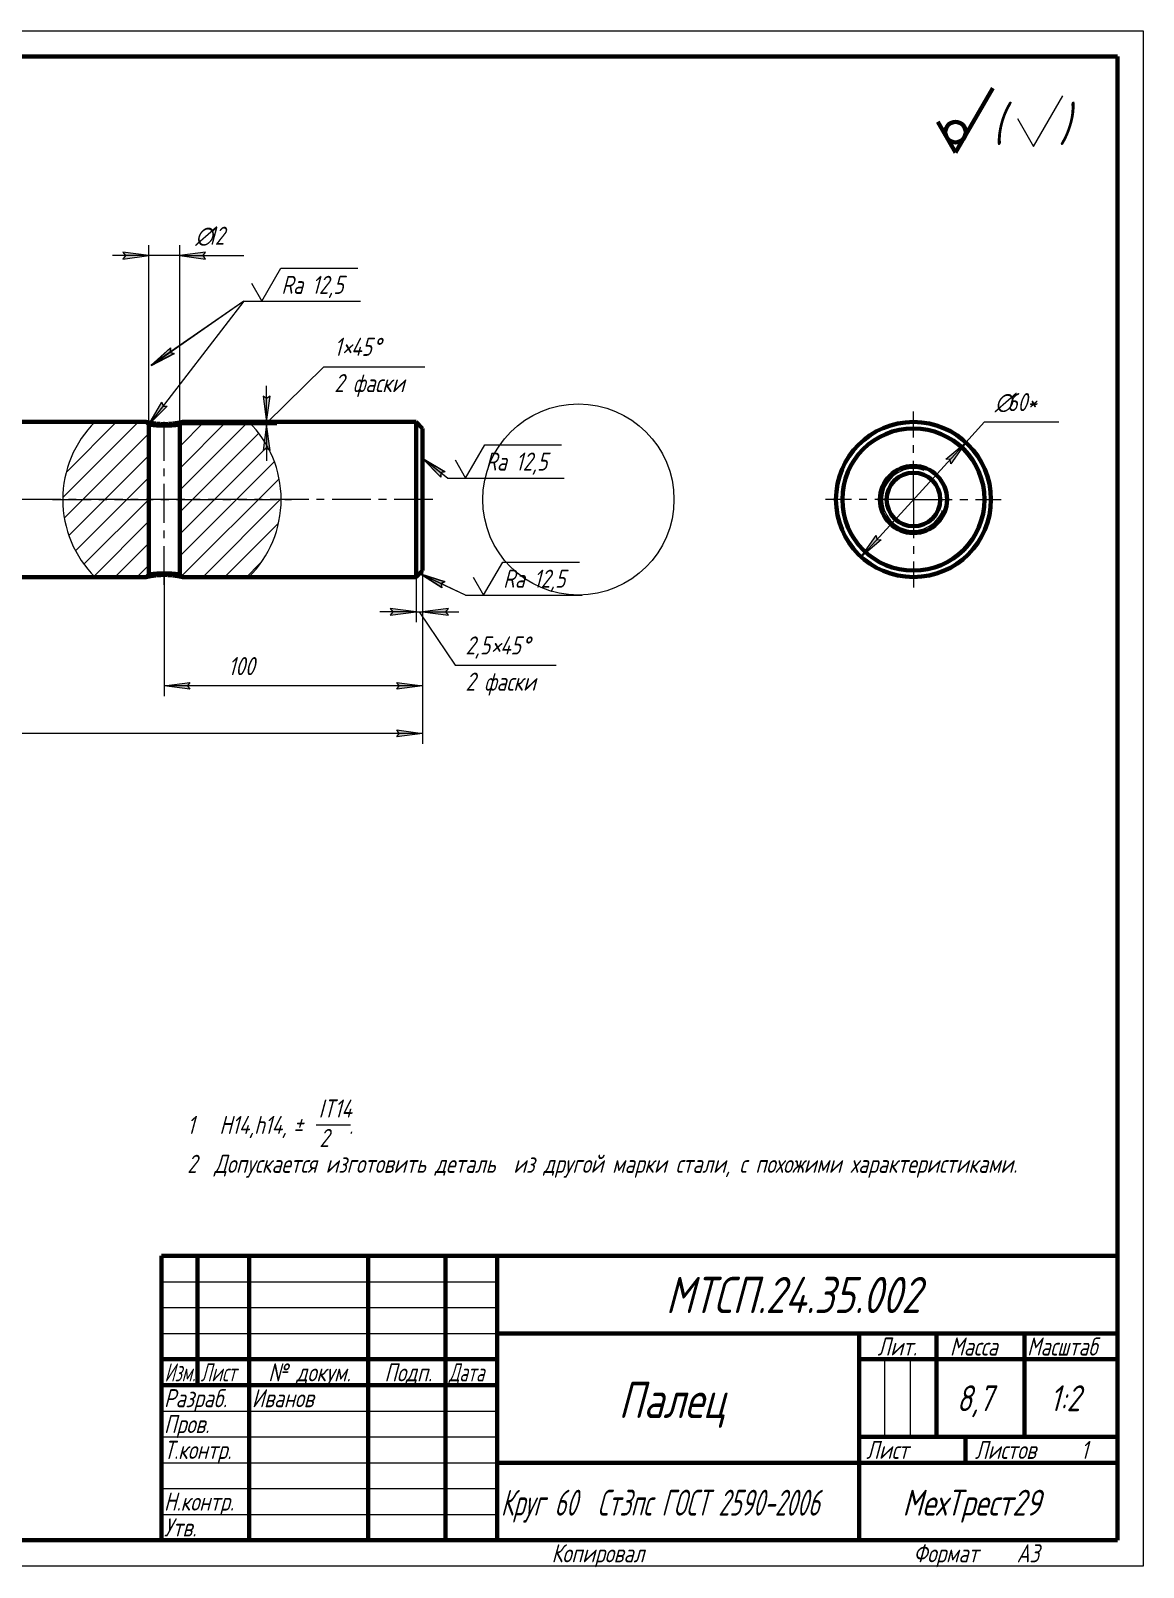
# Model space of a CAD drawing. Header units: millimetres. Extents: x 0 to 420, y 0 to 297.
# Drawn here: x 204.7 to 420, y -0.2 to 297 of the extents above; entities that cross this region are included whole.
import ezdxf

# ---------------------------------------------------------------- set-up
doc = ezdxf.new("R2010")
doc.units = ezdxf.units.MM
for name, pattern in [('K5LT_AXLED', [12, 7.5, -1.5, 1.5, -1.5]), ('K5LT_BASIC', [0]), ('K5LT_THIN', [0]), ('K5LT_THIN_INCLUDED_TO_HATCHING', [0])]:
    doc.linetypes.add(name, pattern=pattern)
doc.layers.add('Системный слой', color=7, linetype='Continuous')
doc.styles.add('KDIMTEXTSTYLE', font='GOST_AU.SHX', dxfattribs={"width": 0.96, "oblique": 15, "height": 5})
doc.styles.add('KTEXTSTYLE', font='GOST_AU.SHX', dxfattribs={"width": 0.96, "height": 5})
doc.dimstyles.new('KDIMSTYLE (0.50)', dxfattribs={"dimtxt": 5, "dimasz": 1, "dimexe": 2, "dimexo": 0, "dimgap": 1, "dimtad": 1, "dimlfac": 2, "dimtxsty": 'KDIMTEXTSTYLE', "dimsah": 1, "dimcen": 0, "dimdle": 1, "dimadec": 0, "dimazin": 0, "dimtfac": 0.667, "dimtmove": 0, "dimatfit": 3, "dimfxl": 1, "dimtvp": 1, "dimtolj": 1, "dimtzin": 0, "dimarcsym": 0})

# ---------------------------------------------------------------- blocks, each defined once
blk = doc.blocks.new('U0')
at = {"layer": 'Системный слой', "color": 150, "linetype": 'K5LT_BASIC', "lineweight": 60, "true_color": 0x0080ff}
for p, q in [((130.32, 191.32), (217.16, 191.32)), ((246.92, 191.32), (279.28, 191.32))]:
    blk.add_line(p, q, dxfattribs=at)
blk = doc.blocks.new('U1')
at = {"layer": 'Системный слой', "color": 150, "linetype": 'K5LT_BASIC', "lineweight": 60, "true_color": 0x0080ff}
for p, q in [((130.32, 221.32), (217.16, 221.32)), ((246.92, 221.32), (279.28, 221.32))]:
    blk.add_line(p, q, dxfattribs=at)
blk = doc.blocks.new('U2')
at = {"layer": 'Системный слой', "color": 7, "linetype": 'K5LT_THIN_INCLUDED_TO_HATCHING', "lineweight": 18}
for start, end in [(134.7683, 225.2317), (314.7683, 45.2317)]:
    blk.add_arc((232.04, 206.32), 21.13, start, end, dxfattribs=at)
blk = doc.blocks.new('D4')
at = {"layer": 'Системный слой'}
for points in [[(85.53, 160.43), (85.03, 161.08), (85.53, 161.74), (80.53, 161.08)], [(280.53, 161.08), (275.53, 161.74), (276.03, 161.08), (275.53, 160.43)]]:
    blk.add_hatch(color=7, dxfattribs=at).paths.add_polyline_path(points)
at = {"layer": 'Системный слой', "color": 7, "linetype": 'K5LT_THIN', "lineweight": 18}
for p, q in [((80.53, 192.57), (80.53, 159.08)), ((280.53, 192.57), (280.53, 159.08)), ((80.53, 161.08), (85.53, 161.74)), ((85.53, 160.43), (80.53, 161.08)), ((85.53, 161.74), (85.03, 161.08)), ((85.03, 161.08), (85.53, 160.43)), ((276.03, 161.08), (275.53, 161.74)), ((275.53, 161.74), (280.53, 161.08)), ((280.53, 161.08), (275.53, 160.43)), ((275.53, 160.43), (276.03, 161.08))]:
    blk.add_line(p, q, dxfattribs=at)
blk.add_wipeout([(173.56, 162.08), (173.56, 167.08), (181.18, 167.08), (181.18, 162.08)]).dxf.layer = 'Системный слой'
blk.add_line((280.53, 161.08), (80.53, 161.08), dxfattribs=at)
at = {"layer": 'Системный слой', "color": 7, "insert": (173.56, 166.66), "char_height": 3.5, "attachment_point": 1, "style": 'KTEXTSTYLE'}
blk.add_mtext('\\H3.5;\\W0.965;\\Q15;\\Q15;400', dxfattribs=at)
blk = doc.blocks.new('KDIMARROW_01')
at = {"layer": 'Системный слой'}
blk.add_hatch(color=0, dxfattribs=at).paths.add_polyline_path([(0, 0), (-5, 0.66), (-4.5, 0), (-5, -0.66)])
at = {"layer": 'Системный слой', "color": 0, "linetype": 'K5LT_THIN', "lineweight": 18}
for p, q in [((-4.5, 0), (-5, 0.66)), ((-5, 0.66), (0, 0)), ((0, 0), (-5, -0.66)), ((-5, -0.66), (-4.5, 0)), ((0, 0), (-1, 0))]:
    blk.add_line(p, q, dxfattribs=at)
blk = doc.blocks.new('D5')
at = {"layer": 'Системный слой'}
for points in [[(235.53, 169.61), (235.03, 170.27), (235.53, 170.93), (230.53, 170.27)], [(280.53, 170.27), (275.53, 170.93), (276.03, 170.27), (275.53, 169.61)]]:
    blk.add_hatch(color=7, dxfattribs=at).paths.add_polyline_path(points)
at = {"layer": 'Системный слой', "color": 7, "linetype": 'K5LT_THIN', "lineweight": 18}
for p, q in [((230.53, 192.34), (230.53, 168.27)), ((280.53, 192.57), (280.53, 168.27)), ((230.53, 170.27), (235.53, 170.93)), ((235.53, 169.61), (230.53, 170.27)), ((235.53, 170.93), (235.03, 170.27)), ((235.03, 170.27), (235.53, 169.61)), ((276.03, 170.27), (275.53, 170.93)), ((275.53, 170.93), (280.53, 170.27)), ((280.53, 170.27), (275.53, 169.61)), ((275.53, 169.61), (276.03, 170.27))]:
    blk.add_line(p, q, dxfattribs=at)
blk.add_wipeout([(242.93, 171.27), (242.93, 176.26), (249.84, 176.26), (249.84, 171.27)]).dxf.layer = 'Системный слой'
blk.add_line((280.53, 170.27), (230.53, 170.27), dxfattribs=at)
at = {"layer": 'Системный слой', "color": 7, "insert": (242.93, 175.84), "char_height": 3.5, "attachment_point": 1, "style": 'KTEXTSTYLE'}
blk.add_mtext('\\H3.5;\\W0.965;\\Q15;\\Q15;100', dxfattribs=at)
blk = doc.blocks.new('D6')
at = {"layer": 'Системный слой'}
for points in [[(274.28, 183.92), (279.28, 184.58), (274.28, 185.24), (274.78, 184.58)], [(285.03, 184.58), (285.53, 185.24), (280.53, 184.58), (285.53, 183.92)]]:
    blk.add_hatch(color=7, dxfattribs=at).paths.add_polyline_path(points)
at = {"layer": 'Системный слой', "color": 7, "linetype": 'K5LT_THIN', "lineweight": 18}
for p, q in [((279.28, 191.32), (279.28, 182.58)), ((280.53, 192.57), (280.53, 182.58)), ((279.28, 184.58), (272.28, 184.58)), ((279.28, 184.58), (274.28, 185.24)), ((274.28, 185.24), (274.78, 184.58)), ((274.78, 184.58), (274.28, 183.92)), ((274.28, 183.92), (279.28, 184.58)), ((279.28, 184.58), (280.53, 184.58)), ((279.9, 184.58), (286.85, 174.25)), ((285.53, 185.24), (280.53, 184.58)), ((280.53, 184.58), (285.53, 183.92)), ((280.53, 184.58), (287.53, 184.58)), ((285.03, 184.58), (285.53, 185.24)), ((285.53, 183.92), (285.03, 184.58))]:
    blk.add_line(p, q, dxfattribs=at)
blk.add_wipeout([(288.85, 168.26), (288.85, 180.33), (303.77, 180.33), (303.77, 168.26)]).dxf.layer = 'Системный слой'
blk.add_line((286.85, 174.25), (306.39, 174.25), dxfattribs=at)
at = {"layer": 'Системный слой', "color": 7, "char_height": 3.5, "attachment_point": 1, "style": 'KTEXTSTYLE'}
for s, insert in [('\\H3.5;\\W0.965;\\Q15;\\Q15;2,5', (288.85, 179.84)), ('\\H3.5;\\W0.965;\\Q15;\\Q15;×', (293.76, 179.84)), ('\\H3.5;\\W0.965;\\Q15;\\Q15;45', (295.52, 179.84)), ('\\H3.5;\\W0.965;\\Q15;\\Q15;°', (299.69, 179.84)), ('\\H3.5;\\W0.965;\\Q15;\\Q15;2 фаски', (288.85, 172.83))]:
    blk.add_mtext(s, dxfattribs=dict(at, insert=insert))
blk = doc.blocks.new('KDIMARROW_02')
at = {"layer": 'Системный слой'}
blk.add_hatch(color=0, dxfattribs=at).paths.add_polyline_path([(4.5, 0), (5, 0.66), (0, 0), (5, -0.66)])
at = {"layer": 'Системный слой', "color": 0, "linetype": 'K5LT_THIN', "lineweight": 18}
for p, q in [((0, 0), (-1, 0)), ((5, 0.66), (0, 0)), ((0, 0), (5, -0.66)), ((0, 0), (7, 0)), ((4.5, 0), (5, 0.66)), ((5, -0.66), (4.5, 0))]:
    blk.add_line(p, q, dxfattribs=at)
blk = doc.blocks.new('D7')
at = {"layer": 'Системный слой'}
blk.add_hatch(color=7, dxfattribs=at).paths.add_polyline_path([(222.56, 252.84), (227.56, 253.49), (222.56, 254.15), (223.06, 253.49)])
at = {"layer": 'Системный слой', "color": 7, "linetype": 'K5LT_THIN', "lineweight": 18}
for p, q in [((227.56, 253.49), (220.56, 253.49)), ((227.56, 253.49), (222.56, 254.15)), ((222.56, 254.15), (223.06, 253.49)), ((223.06, 253.49), (222.56, 252.84)), ((222.56, 252.84), (227.56, 253.49)), ((227.56, 219.52), (227.56, 255.49)), ((233.56, 253.49), (227.56, 253.49)), ((233.56, 219.82), (233.56, 255.49)), ((233.56, 253.49), (234.56, 253.49))]:
    blk.add_line(p, q, dxfattribs=at)
blk.add_wipeout([(236.56, 254.49), (236.56, 259.58), (243.65, 259.58), (243.65, 254.49)]).dxf.layer = 'Системный слой'
at = {"layer": 'Системный слой'}
blk.add_hatch(color=7, dxfattribs=at).paths.add_polyline_path([(238.06, 253.49), (238.56, 254.15), (233.56, 253.49), (238.56, 252.84)])
at = {"layer": 'Системный слой', "color": 7, "linetype": 'K5LT_THIN', "lineweight": 18}
for p, q in [((238.56, 254.15), (233.56, 253.49)), ((233.56, 253.49), (238.56, 252.84)), ((233.56, 253.49), (240.56, 253.49)), ((234.56, 253.49), (245.95, 253.49)), ((238.06, 253.49), (238.56, 254.15)), ((238.56, 252.84), (238.06, 253.49))]:
    blk.add_line(p, q, dxfattribs=at)
at = {"layer": 'Системный слой', "color": 7, "char_height": 3.5, "attachment_point": 1, "style": 'KTEXTSTYLE'}
for s, insert in [('\\H3.5;\\W0.965;\\Q15;\\Q15;∅', (236.56, 259.09)), ('\\H3.5;\\W0.965;\\Q15;\\Q15;12', (238.97, 259.09))]:
    blk.add_mtext(s, dxfattribs=dict(at, insert=insert))
blk = doc.blocks.new('D8')
at = {"layer": 'Системный слой'}
for points in [[(250.36, 221.33), (251.02, 226.33), (250.36, 225.83), (249.7, 226.33)], [(251.02, 215.82), (250.36, 220.82), (249.7, 215.82), (250.36, 216.32)]]:
    blk.add_hatch(color=7, dxfattribs=at).paths.add_polyline_path(points)
at = {"layer": 'Системный слой', "color": 7, "linetype": 'K5LT_THIN', "lineweight": 18}
for p, q in [((250.36, 221.07), (261.45, 232.01)), ((250.36, 225.83), (249.7, 226.33)), ((249.7, 226.33), (250.36, 221.33)), ((250.36, 221.33), (250.36, 228.33)), ((250.36, 221.33), (251.02, 226.33)), ((251.02, 226.33), (250.36, 225.83)), ((233.06, 220.82), (252.36, 220.82)), ((233.63, 221.33), (252.36, 221.33)), ((250.36, 220.82), (249.7, 215.82)), ((250.36, 221.33), (250.36, 220.82)), ((251.02, 215.82), (250.36, 220.82)), ((250.36, 220.82), (250.36, 213.82)), ((249.7, 215.82), (250.36, 216.32)), ((250.36, 216.32), (251.02, 215.82))]:
    blk.add_line(p, q, dxfattribs=at)
blk.add_wipeout([(263.45, 226.02), (263.45, 238.1), (278.37, 238.1), (278.37, 226.02)]).dxf.layer = 'Системный слой'
blk.add_line((261.45, 232.01), (280.99, 232.01), dxfattribs=at)
at = {"layer": 'Системный слой', "color": 7, "char_height": 3.5, "attachment_point": 1, "style": 'KTEXTSTYLE'}
for s, insert in [('\\H3.5;\\W0.965;\\Q15;\\Q15;1', (263.45, 237.61)), ('\\H3.5;\\W0.965;\\Q15;\\Q15;×', (264.93, 237.61)), ('\\H3.5;\\W0.965;\\Q15;\\Q15;45', (266.69, 237.61)), ('\\H3.5;\\W0.965;\\Q15;\\Q15;°', (270.86, 237.61)), ('\\H3.5;\\W0.965;\\Q15;\\Q15;2 фаски', (263.45, 230.59))]:
    blk.add_mtext(s, dxfattribs=dict(at, insert=insert))
blk = doc.blocks.new('U4')
at = {"layer": 'Системный слой'}
for points in [[(284.85, 211.74), (280.53, 214.35), (284.03, 210.72), (284.05, 211.54)], [(284.88, 211.7), (280.53, 214.26), (284.07, 210.66), (284.08, 211.49)]]:
    blk.add_hatch(color=7, dxfattribs=at).paths.add_polyline_path(points)
at = {"layer": 'Системный слой', "color": 7, "linetype": 'K5LT_THIN', "lineweight": 18}
for p, q in [((280.53, 214.35), (284.85, 211.74)), ((284.03, 210.72), (280.53, 214.35)), ((285.37, 210.48), (280.53, 214.35)), ((280.53, 214.26), (284.88, 211.7)), ((284.07, 210.66), (280.53, 214.26)), ((285.37, 210.48), (280.53, 214.26)), ((288.87, 210.48), (292.57, 216.88)), ((292.57, 216.88), (307.41, 216.88)), ((284.05, 211.54), (284.03, 210.72)), ((284.85, 211.74), (284.05, 211.54)), ((284.08, 211.49), (284.07, 210.66)), ((284.88, 211.7), (284.08, 211.49)), ((286.85, 213.98), (288.87, 210.48)), ((285.37, 210.48), (307.93, 210.48))]:
    blk.add_line(p, q, dxfattribs=at)
at = {"layer": 'Системный слой', "color": 7, "insert": (292.65, 215.41), "char_height": 3.5, "attachment_point": 1, "style": 'KTEXTSTYLE'}
blk.add_mtext('\\H3.5;\\W0.965;\\Q15;\\Q15;Ra 12,5', dxfattribs=at)
blk = doc.blocks.new('U6')
at = {"layer": 'Системный слой'}
for points in [[(284.82, 190.47), (280.03, 192.03), (284.26, 189.28), (284.09, 190.09)], [(284.84, 190.42), (280.03, 191.94), (284.28, 189.23), (284.11, 190.04)]]:
    blk.add_hatch(color=7, dxfattribs=at).paths.add_polyline_path(points)
at = {"layer": 'Системный слой', "color": 7, "linetype": 'K5LT_THIN', "lineweight": 18}
for p, q in [((292.35, 187.82), (296.05, 194.22)), ((296.05, 194.22), (310.89, 194.22)), ((280.03, 192.03), (284.82, 190.47)), ((284.26, 189.28), (280.03, 192.03)), ((288.85, 187.82), (280.03, 192.03)), ((280.03, 191.94), (284.84, 190.42)), ((284.28, 189.23), (280.03, 191.94)), ((288.85, 187.82), (280.03, 191.94)), ((284.82, 190.47), (284.09, 190.09)), ((284.84, 190.42), (284.11, 190.04)), ((290.33, 191.32), (292.35, 187.82)), ((284.09, 190.09), (284.26, 189.28)), ((284.11, 190.04), (284.28, 189.23)), ((288.85, 187.82), (311.41, 187.82))]:
    blk.add_line(p, q, dxfattribs=at)
at = {"layer": 'Системный слой', "color": 7, "insert": (296.13, 192.75), "char_height": 3.5, "attachment_point": 1, "style": 'KTEXTSTYLE'}
blk.add_mtext('\\H3.5;\\W0.965;\\Q15;\\Q15;Ra 12,5', dxfattribs=at)
blk = doc.blocks.new('U8')
at = {"layer": 'Системный слой'}
for points in [[(227.99, 232.29), (232.48, 234.58), (231.69, 234.84), (231.73, 235.67)], [(227.99, 232.2), (232.47, 234.51), (231.68, 234.76), (231.72, 235.59)]]:
    blk.add_hatch(color=7, dxfattribs=at).paths.add_polyline_path(points)
at = {"layer": 'Системный слой', "color": 7, "linetype": 'K5LT_THIN', "lineweight": 18}
for p, q in [((249.45, 244.67), (253.14, 251.07)), ((253.14, 251.07), (267.98, 251.07)), ((247.42, 248.17), (249.45, 244.67)), ((245.95, 244.67), (227.99, 232.2)), ((245.95, 244.67), (227.99, 232.29)), ((245.95, 244.67), (268.5, 244.67)), ((227.99, 232.29), (231.73, 235.67)), ((227.99, 232.2), (231.72, 235.59)), ((231.72, 235.59), (231.68, 234.76)), ((231.73, 235.67), (231.69, 234.84)), ((231.69, 234.84), (232.48, 234.58)), ((232.48, 234.58), (227.99, 232.29)), ((232.47, 234.51), (227.99, 232.2)), ((231.68, 234.76), (232.47, 234.51))]:
    blk.add_line(p, q, dxfattribs=at)
at = {"layer": 'Системный слой', "color": 7, "insert": (253.22, 249.6), "char_height": 3.5, "attachment_point": 1, "style": 'KTEXTSTYLE'}
blk.add_mtext('\\H3.5;\\W0.965;\\Q15;\\Q15;Ra 12,5', dxfattribs=at)
blk = doc.blocks.new('U9')
at = {"layer": 'Системный слой'}
blk.add_hatch(color=7, dxfattribs=at).paths.add_polyline_path([(227.56, 220.82), (231.13, 224.38), (230.31, 224.39), (230.09, 225.18)])
at = {"layer": 'Системный слой', "color": 7, "linetype": 'K5LT_THIN', "lineweight": 18}
for p, q in [((245.95, 244.67), (227.56, 220.82)), ((227.56, 220.82), (230.09, 225.18)), ((231.13, 224.38), (227.56, 220.82)), ((230.09, 225.18), (230.31, 224.39)), ((230.31, 224.39), (231.13, 224.38))]:
    blk.add_line(p, q, dxfattribs=at)
blk = doc.blocks.new('U10')
at = {"layer": 'Системный слой', "color": 30, "linetype": 'K5LT_AXLED', "lineweight": 18, "true_color": 0xff8000}
for q in [(375.53, 223.32), (358.53, 206.32), (392.53, 206.32), (375.53, 189.32)]:
    blk.add_line((375.53, 206.32), q, dxfattribs=at)
blk = doc.blocks.new('D9')
at = {"layer": 'Системный слой'}
for points in [[(382.77, 213.25), (385.66, 217.38), (381.8, 214.14), (382.62, 214.06)], [(365.39, 195.26), (369.26, 198.51), (368.43, 198.58), (368.28, 199.39)]]:
    blk.add_hatch(color=7, dxfattribs=at).paths.add_polyline_path(points)
at = {"layer": 'Системный слой', "color": 7, "linetype": 'K5LT_THIN', "lineweight": 18}
for p, q in [((385.66, 217.38), (389.28, 221.32)), ((365.39, 195.26), (385.66, 217.38)), ((381.8, 214.14), (385.66, 217.38)), ((385.66, 217.38), (382.77, 213.25)), ((382.62, 214.06), (381.8, 214.14)), ((382.77, 213.25), (382.62, 214.06)), ((365.39, 195.26), (368.28, 199.39)), ((368.28, 199.39), (368.43, 198.58)), ((369.26, 198.51), (365.39, 195.26)), ((368.43, 198.58), (369.26, 198.51))]:
    blk.add_line(p, q, dxfattribs=at)
blk.add_wipeout([(391.28, 222.32), (391.28, 227.4), (401.21, 227.4), (401.21, 222.32)]).dxf.layer = 'Системный слой'
blk.add_line((389.28, 221.32), (403.63, 221.32), dxfattribs=at)
at = {"layer": 'Системный слой', "color": 7, "char_height": 3.5, "attachment_point": 1, "style": 'KTEXTSTYLE'}
for s, insert in [('\\H3.5;\\W0.965;\\Q15;\\Q15;∅', (391.28, 226.91)), ('\\H3.5;\\W0.965;\\Q15;\\Q15;60*', (393.68, 226.91))]:
    blk.add_mtext(s, dxfattribs=dict(at, insert=insert))
blk = doc.blocks.new('U11')
at = {"color": 7, "linetype": 'K5LT_THIN', "lineweight": 18}
for p, q in [((0, 297), (420, 297)), ((420, 297), (420, 0)), ((230, 55), (295, 55)), ((230, 50), (295, 50)), ((230, 45), (295, 45)), ((369.96, 25), (369.96, 40)), ((374.98, 25), (374.98, 40)), ((230, 30), (295, 30)), ((230, 25), (295, 25)), ((230, 20), (295, 20)), ((230, 15), (295, 15)), ((230, 10), (295, 10)), ((420, 0), (0, 0))]:
    blk.add_line(p, q, dxfattribs=at)
at = {"color": 150, "linetype": 'K5LT_BASIC', "lineweight": 60, "true_color": 0x0080ff}
for p, q in [((20, 292), (415, 292)), ((415, 292), (415, 5)), ((230, 60), (415, 60)), ((230, 5), (230, 60)), ((237, 35), (237, 60)), ((247, 5), (247, 60)), ((270, 5), (270, 60)), ((285, 5), (285, 60)), ((295, 5), (295, 60)), ((295, 45), (415, 45)), ((365, 5), (365, 45)), ((380, 25), (380, 45)), ((397, 25), (397, 45)), ((230, 40), (295, 40)), ((365, 40), (380, 40)), ((380, 40), (415, 40)), ((230, 35), (295, 35)), ((365, 25), (415, 25)), ((385.57, 20), (385.57, 25)), ((295, 20), (365, 20)), ((365, 20), (415, 20)), ((415, 5), (20, 5))]:
    blk.add_line(p, q, dxfattribs=at)
at = {"color": 7, "attachment_point": 1, "style": 'KTEXTSTYLE'}
for s, insert, char_height in [('\\H3.5;\\W0.965;\\Q15;\\Q15;\\H7.00;МТСП.24.35.002', (327.61, 55.95), 7), ('\\H3.5;\\W0.965;\\Q15;\\Q15;Лит.', (368.56, 44.23), 3.5), ('\\H3.5;\\W0.965;\\Q15;\\Q15;Масса', (382.58, 44.23), 3.5), ('\\H3.5;\\W0.965;\\Q15;\\Q15;\\W0.941;Масштаб', (397.52, 44.23), 3.5), ('\\H3.5;\\W0.965;\\Q15;\\Q15;\\W0.797;Изм.', (230.61, 39.23), 3.5), ('\\H3.5;\\W0.965;\\Q15;\\Q15;\\W0.807;Лист', (237.6, 39.23), 3.5), ('\\H3.5;\\W0.965;\\Q15;\\Q15;№ докум.', (250.67, 39.23), 3.5), ('\\H3.5;\\W0.965;\\Q15;\\Q15;Подп.', (273.15, 39.23), 3.5), ('\\H3.5;\\W0.965;\\Q15;\\Q15;\\W0.807;Дата', (285.6, 39.23), 3.5), ('\\H3.5;\\W0.965;\\Q15;\\Q15;\\H7.00;Палец', (318.45, 35.65), 7), ('\\H3.5;\\W0.965;\\Q15;\\Q15;Разраб.', (230.5, 34.23), 3.5), ('\\H3.5;\\W0.965;\\Q15;\\Q15;Иванов', (247.5, 34.23), 3.5), ('\\H3.5;\\W0.965;\\Q15;\\Q15;\\H5.00;8,7', (383.89, 34.97), 5), ('\\H3.5;\\W0.965;\\Q15;\\Q15;\\H5.00;1:2', (401.92, 34.97), 5), ('\\H3.5;\\W0.965;\\Q15;\\Q15;Пров.', (230.5, 29.23), 3.5), ('\\H3.5;\\W0.965;\\Q15;\\Q15;Т.контр.', (230.5, 24.23), 3.5), ('\\H3.5;\\W0.965;\\Q15;\\Q15;Лист', (366.36, 24.23), 3.5), ('\\H3.5;\\W0.965;\\Q15;\\Q15;Листов', (387.41, 24.23), 3.5), ('\\H3.5;\\W0.965;\\Q15;\\Q15;1', (407.91, 24.23), 3.5), ('\\H3.5;\\W0.965;\\Q15;\\Q15;Н.контр.', (230.5, 14.23), 3.5), ('\\H3.5;\\W0.965;\\Q15;\\Q15;\\W0.772;\\H5.00;Круг 60  Ст3пс ГОСТ 2590-2006', (295.68, 14.77), 5), ('\\H3.5;\\W0.965;\\Q15;\\Q15;\\H5.00;МехТрест29', (373.41, 14.77), 5), ('\\H3.5;\\W0.965;\\Q15;\\Q15;Утв.', (230.5, 9.23), 3.5), ('\\H3.5;\\W0.965;\\Q15;\\Q15;Копировал', (305.5, 4.23), 3.5), ('\\H3.5;\\W0.965;\\Q15;\\Q15;Формат', (375.5, 4.23), 3.5), ('\\H3.5;\\W0.965;\\Q15;\\Q15;A3', (395.5, 4.23), 3.5)]:
    blk.add_mtext(s, dxfattribs=dict(at, insert=insert, char_height=char_height))
blk = doc.blocks.new('U12')
at = {"color": 7, "linetype": 'K5LT_THIN', "lineweight": 18}
blk.add_line((259.92, 85.34), (266.58, 85.34), dxfattribs=at)
at = {"color": 7, "char_height": 3.5, "attachment_point": 1, "style": 'KTEXTSTYLE'}
for s, insert in [('\\H3.5;\\W0.965;\\Q15;\\Q15;IT14', (260.43, 90.26)), ('\\H3.5;\\W0.965;\\Q15;\\Q15;1', (235, 87.09)), ('\\H3.5;\\W0.965;\\Q15;\\Q15; Н14,h14, ', (239.48, 87.09)), ('\\H3.5;\\W0.965;\\Q15;\\Q15;±', (255.5, 87.09)), ('\\H3.5;\\W0.965;\\Q15;\\Q15; ', (257.45, 87.09)), ('\\H3.5;\\W0.965;\\Q15;\\Q15;2', (260.58, 84.57)), ('\\H3.5;\\W0.965;\\Q15;\\Q15;.', (266.3, 87.09)), ('\\H3.5;\\W0.965;\\Q15;\\Q15;2', (235, 79.57)), ('\\H3.5;\\W0.965;\\Q15;\\Q15;Допускается изготовить деталь  из другой марки стали, с похожими характеристиками. ', (240.22, 79.57))]:
    blk.add_mtext(s, dxfattribs=dict(at, insert=insert))
blk = doc.blocks.new('U13')
at = {"color": 150, "linetype": 'K5LT_BASIC', "lineweight": 60, "true_color": 0x0080ff}
for p, q in [((383.67, 273.42), (390.88, 285.91)), ((380.23, 279.37), (383.67, 273.42))]:
    blk.add_line(p, q, dxfattribs=at)
at = {"color": 7, "linetype": 'K5LT_THIN', "lineweight": 18}
for p, q in [((398.77, 274.61), (404.45, 284.41)), ((395.67, 280.05), (398.77, 274.61))]:
    blk.add_line(p, q, dxfattribs=at)
at = {"color": 150, "linetype": 'K5LT_BASIC', "lineweight": 60, "true_color": 0x0080ff}
blk.add_arc((383.67, 277.39), 1.98, 0, 360, dxfattribs=at)
at = {"color": 7, "char_height": 7, "attachment_point": 1, "style": 'KTEXTSTYLE'}
for s, insert in [('\\H3.5;\\W0.965;\\Q15;\\Q15;\\H7.00;(', (390.88, 282.57)), ('\\H3.5;\\W0.965;\\Q15;\\Q15;\\H7.00;)', (403.75, 282.57))]:
    blk.add_mtext(s, dxfattribs=dict(at, insert=insert))

msp = doc.modelspace()

# ---------------------------------------------------------------- hatches: boundary and pattern name
at = {"layer": 'Системный слой'}
h = msp.add_hatch(dxfattribs=at)
h.set_pattern_fill('', angle=45, style=0, pattern_type=0)
h.set_pattern_definition([(45, (0, 0), (-2.12132, 2.12132), [])])
h.paths.add_polyline_path([(227.0597, 221.3216), (217.1617, 221.3216), (214.5411, 218.1601), (212.5816, 214.5514), (211.3572, 210.6318), (210.9141, 206.5494), (211.2691, 202.4584), (212.4087, 198.5133), (214.2899, 194.8632), (216.8417, 191.646), (217.1617, 191.3216), (227.0597, 191.3216), (227.5597, 191.8216), (227.5597, 220.8216)])
h.paths.add_polyline_path([(246.92, 221.3216), (234.0597, 221.3216), (233.5597, 220.8216), (233.5597, 191.8216), (234.0597, 191.3216), (246.92, 191.3216), (249.5405, 194.4831), (251.5, 198.0918), (252.7244, 202.0114), (253.1675, 206.0938), (252.8126, 210.1848), (251.673, 214.1299), (249.7917, 217.78), (247.24, 220.9973)])

# ---------------------------------------------------------------- linework, layer by layer
at = {"layer": 'Системный слой', "color": 150, "linetype": 'K5LT_BASIC', "lineweight": 60, "true_color": 0x0080ff}
for p, q in [((217.1617, 221.3216), (227.0597, 221.3216)), ((227.5597, 220.8216), (227.0597, 221.3216)), ((227.5597, 191.8216), (227.5597, 220.8216)), ((234.0597, 221.3216), (233.5597, 220.8216)), ((233.5597, 191.8216), (233.5597, 220.8216)), ((234.0597, 221.3216), (246.92, 221.3216)), ((279.2773, 221.3216), (280.5273, 220.0716)), ((279.2773, 221.3216), (279.2773, 191.3216)), ((280.5273, 220.0716), (280.5273, 192.5716)), ((217.1617, 191.3216), (227.0597, 191.3216)), ((227.5597, 191.8216), (227.0597, 191.3216)), ((234.0597, 191.3216), (233.5597, 191.8216)), ((234.0597, 191.3216), (246.92, 191.3216)), ((279.2773, 191.3216), (280.5273, 192.5716))]:
    msp.add_line(p, q, dxfattribs=at)
at = {"layer": 'Системный слой', "color": 30, "linetype": 'K5LT_AXLED', "lineweight": 18, "true_color": 0xff8000}
for p, q in [((230.5597, 189.8216), (230.5597, 222.8216)), ((282.5273, 206.3216), (78.5273, 206.3216)), ((208.9129, 206.3216), (255.1688, 206.3216))]:
    msp.add_line(p, q, dxfattribs=at)
at = {"layer": 'Системный слой', "color": 7, "linetype": 'K5LT_THIN_INCLUDED_TO_HATCHING', "lineweight": 18}
msp.add_circle((310.6907, 206.3216), 18.5, dxfattribs=at)
at = {"layer": 'Системный слой', "color": 150, "linetype": 'K5LT_BASIC', "lineweight": 60, "true_color": 0x0080ff}
for radius in [15, 13.75, 6.5, 5.1881]:
    msp.add_circle((375.5273, 206.3216), radius, dxfattribs=at)
at = {"layer": 'Системный слой', "color": 7, "linetype": 'K5LT_THIN', "lineweight": 18}
msp.add_arc((375.5273, 206.3216), 6, 70, 340, dxfattribs=at)
at = {"layer": 'Системный слой', "color": 150, "linetype": 'K5LT_BASIC', "lineweight": 60, "true_color": 0x0080ff}
for points, knots in [([(227.0597, 221.3216), (227.0598, 221.3216), (227.0678, 221.3197), (227.1013, 221.3121), (227.1447, 221.3022), (227.1904, 221.2918), (227.2359, 221.2815), (227.2825, 221.2712), (227.3326, 221.2603), (227.3906, 221.248), (227.4601, 221.2334), (227.5392, 221.2172), (227.6201, 221.2011), (227.6964, 221.1862), (227.7705, 221.1721), (227.8834, 221.1513), (228.0169, 221.1279), (228.1676, 221.1031), (228.2836, 221.085), (228.3938, 221.0685), (228.5023, 221.0532), (228.6256, 221.0366), (228.771, 221.0183), (228.9425, 220.9985), (229.127, 220.9796), (229.3169, 220.9625), (229.5045, 220.948), (229.6919, 220.9358), (229.8814, 220.926), (230.0888, 220.9178), (230.3424, 220.9115), (230.6413, 220.9099), (230.9515, 220.915), (231.2184, 220.9248), (231.4521, 220.9372), (231.6712, 220.9519), (231.899, 220.9707), (232.1032, 220.9907), (232.277, 221.0099), (232.4181, 221.0269), (232.5456, 221.0434), (232.6689, 221.0604), (232.7902, 221.078), (232.9103, 221.0965), (233.0302, 221.1159), (233.147, 221.1357), (233.2557, 221.155), (233.346, 221.1716), (233.4252, 221.1866), (233.5006, 221.2013), (233.5775, 221.2166), (233.6492, 221.2313), (233.7119, 221.2443), (233.7688, 221.2564), (233.8237, 221.2683), (233.8839, 221.2816), (233.9432, 221.295), (233.9967, 221.3071), (234.0339, 221.3156), (234.0551, 221.3206), (234.0597, 221.3216), (234.0597, 221.3216)], [0, 0, 0, 0, 1.67769955, 3.16158457, 4.39961597, 5.3531246, 6.21592499, 6.99439288, 7.72719739, 8.49160661, 9.38067671, 10.3303319, 11.20625187, 11.96104381, 12.6311567, 13.35545137, 15.05889114, 16.0077872, 16.91807507, 17.70008747, 18.45105724, 19.23352529, 20.2565377, 21.37765322, 22.60339412, 23.74970335, 24.88882076, 26.00118849, 27.08680654, 28.20776032, 29.60510244, 31.44835583, 33.32432933, 34.92302827, 36.0733399, 37.4272609, 38.83258371, 40.22932445, 41.26908794, 42.18605937, 43.04181244, 43.87387308, 44.76882256, 45.66561982, 46.58795727, 47.58259519, 48.51795417, 49.3855842, 50.05214374, 50.81021447, 51.65478009, 52.50476948, 53.26022145, 53.97192182, 54.78452511, 55.69803132, 56.94141617, 58.20557292, 59.59145649, 60.7744244, 62, 62, 62, 62]), ([(227.5597, 220.8216), (227.5598, 220.8216), (227.5741, 220.8199), (227.6317, 220.8127), (227.7129, 220.8032), (227.8132, 220.7914), (227.9265, 220.7778), (228.0356, 220.7653), (228.1437, 220.7538), (228.2558, 220.7417), (228.3794, 220.7286), (228.5414, 220.7122), (228.7143, 220.6967), (228.8995, 220.6807), (229.0494, 220.6691), (229.2164, 220.6575), (229.4082, 220.6452), (229.6366, 220.6333), (229.8913, 220.6229), (230.1716, 220.6153), (230.4785, 220.6114), (230.8044, 220.6127), (231.131, 220.6196), (231.4313, 220.6307), (231.691, 220.6441), (231.9038, 220.6573), (232.0799, 220.67), (232.2419, 220.6825), (232.3983, 220.696), (232.5574, 220.7107), (232.7021, 220.7245), (232.8367, 220.7387), (232.9542, 220.7514), (233.0706, 220.7639), (233.1817, 220.7767), (233.2874, 220.7892), (233.3769, 220.7996), (233.4505, 220.8083), (233.5092, 220.8154), (233.5441, 220.8198), (233.5577, 220.8214), (233.5597, 220.8216), (233.5597, 220.8216)], [0, 0, 0, 0, 1.73967119, 3.21467401, 4.49440179, 5.83115657, 7.01373573, 7.97905895, 8.73949258, 9.62162969, 10.4691984, 11.28219873, 12.74116241, 13.54664734, 14.37283941, 15.14264798, 16.12760972, 17.2366652, 18.44607256, 19.70142371, 21.08612652, 22.60337244, 24.10227018, 25.53956338, 26.7877889, 27.84040786, 28.7168764, 29.5146445, 30.44508162, 31.34530139, 32.33358428, 33.17870686, 34.07336557, 34.89927997, 35.94590617, 37.00638774, 38.10726993, 39.17062787, 40.29427995, 41.58618366, 42.4549119, 43, 43, 43, 43]), ([(227.0597, 191.3216), (227.0598, 191.3216), (227.0678, 191.3235), (227.1013, 191.3312), (227.1447, 191.3411), (227.1904, 191.3515), (227.2359, 191.3617), (227.2825, 191.3721), (227.3326, 191.3829), (227.3906, 191.3953), (227.4601, 191.4098), (227.5392, 191.426), (227.6201, 191.4422), (227.6964, 191.4571), (227.7705, 191.4711), (227.8834, 191.4919), (228.0169, 191.5153), (228.1676, 191.5401), (228.2836, 191.5583), (228.3938, 191.5747), (228.5023, 191.5901), (228.6256, 191.6067), (228.771, 191.625), (228.9425, 191.6447), (229.127, 191.6637), (229.3169, 191.6808), (229.5045, 191.6953), (229.6919, 191.7074), (229.8814, 191.7173), (230.0888, 191.7255), (230.3424, 191.7317), (230.6413, 191.7334), (230.9515, 191.7283), (231.2184, 191.7184), (231.4521, 191.7061), (231.6712, 191.6914), (231.899, 191.6726), (232.1032, 191.6526), (232.277, 191.6334), (232.4181, 191.6164), (232.5456, 191.5999), (232.6689, 191.5829), (232.7902, 191.5652), (232.9103, 191.5468), (233.0302, 191.5274), (233.147, 191.5075), (233.2557, 191.4883), (233.346, 191.4717), (233.4252, 191.4566), (233.5006, 191.442), (233.5775, 191.4266), (233.6492, 191.412), (233.7119, 191.3989), (233.7688, 191.3869), (233.8237, 191.375), (233.8839, 191.3616), (233.9432, 191.3483), (233.9967, 191.3362), (234.0339, 191.3277), (234.0551, 191.3227), (234.0597, 191.3216), (234.0597, 191.3216)], [0, 0, 0, 0, 1.67769955, 3.16158457, 4.39961597, 5.3531246, 6.21592499, 6.99439288, 7.72719739, 8.49160661, 9.38067671, 10.3303319, 11.20625187, 11.96104381, 12.6311567, 13.35545137, 15.05889114, 16.0077872, 16.91807507, 17.70008747, 18.45105724, 19.23352529, 20.2565377, 21.37765322, 22.60339412, 23.74970335, 24.88882076, 26.00118849, 27.08680654, 28.20776032, 29.60510244, 31.44835579, 33.32432928, 34.92302821, 36.07333989, 37.42726089, 38.83258369, 40.22932443, 41.26908789, 42.1860593, 43.04181234, 43.87387292, 44.76882213, 45.66561918, 46.58795652, 47.58259437, 48.51795325, 49.38558312, 50.05214267, 50.81021335, 51.65477892, 52.50476824, 53.26022017, 53.97192045, 54.78452378, 55.69803013, 56.94141478, 58.20557114, 59.59145444, 60.77442304, 62, 62, 62, 62]), ([(227.5597, 191.8216), (227.5598, 191.8216), (227.5741, 191.8234), (227.6317, 191.8305), (227.7129, 191.8401), (227.8132, 191.8519), (227.9265, 191.8655), (228.0356, 191.878), (228.1437, 191.8895), (228.2558, 191.9015), (228.3794, 191.9147), (228.5414, 191.9311), (228.7143, 191.9465), (228.8995, 191.9625), (229.0494, 191.9741), (229.2164, 191.9858), (229.4082, 191.998), (229.6366, 192.01), (229.8913, 192.0204), (230.1716, 192.028), (230.4785, 192.0318), (230.8044, 192.0305), (231.131, 192.0237), (231.4313, 192.0125), (231.691, 191.9992), (231.9038, 191.986), (232.0799, 191.9733), (232.2419, 191.9608), (232.3983, 191.9473), (232.5574, 191.9326), (232.7021, 191.9187), (232.8367, 191.9046), (232.9542, 191.8919), (233.0706, 191.8794), (233.1817, 191.8666), (233.2874, 191.854), (233.3769, 191.8437), (233.4505, 191.835), (233.5092, 191.8278), (233.5441, 191.8235), (233.5577, 191.8219), (233.5597, 191.8216), (233.5597, 191.8216)], [0, 0, 0, 0, 1.73967119, 3.21467401, 4.49440179, 5.83115656, 7.01373572, 7.97905894, 8.73949258, 9.62162968, 10.4691984, 11.28219873, 12.74116241, 13.54664734, 14.37283941, 15.14264798, 16.12760972, 17.2366652, 18.44607255, 19.70142371, 21.08612651, 22.60337244, 24.10227018, 25.53956338, 26.7877889, 27.84040786, 28.7168764, 29.5146445, 30.44508161, 31.34530139, 32.33358428, 33.17870685, 34.07336557, 34.89927998, 35.94590616, 37.00638771, 38.10726988, 39.17062785, 40.29427999, 41.58618376, 42.45491199, 43, 43, 43, 43])]:
    msp.add_open_spline(points, degree=3, knots=knots, dxfattribs=at)

# ---------------------------------------------------------------- block references
for name in ['U13', 'U12']:
    msp.add_blockref(name, (0, 0))
at = {"layer": 'Системный слой'}
for name in ['U10', 'U1', 'U2', 'U0']:
    msp.add_blockref(name, (0, 0), dxfattribs=at)

# ---------------------------------------------------------------- next in the draw order: dimensions: what is measured, and where the dimension line sits
at = {"layer": 'Системный слой', "color": 7}
for base, p1, p2, override, picture, middle in [((233.5597, 253.4942), (227.5597, 219.5216), (233.5597, 219.8152), {"dimexo": 0, "dimpost": '\\H3.5;\\W0.965;\\Q15;∅<>', "dimblk1": 'KDIMARROW_02', "dimblk2": 'KDIMARROW_02', "dimse1": 0, "dimse2": 0, "dimclrt": 7, "dimtol": 1, "dimtp": 0, "dimtm": 0, "dimtdec": 5, "dimtolj": 1}, 'D7', (240.2527, 253.4942)), ((280.5273, 161.0844), (80.5273, 192.5716), (280.5273, 192.5716), {"dimexo": 0, "dimpost": '\\H3.5;\\W0.965;\\Q15;<>', "dimblk1": 'KDIMARROW_01', "dimblk2": 'KDIMARROW_01', "dimse1": 0, "dimse2": 0, "dimclrt": 7, "dimtol": 1, "dimtp": 0, "dimtm": 0, "dimtdec": 5, "dimtolj": 1}, 'D4', (177.5273, 161.0844))]:
    dim = msp.add_linear_dim(base=base, p1=p1, p2=p2, dimstyle='KDIMSTYLE (0.50)', override=override, dxfattribs=at)
    dim.commit()
    dim.dimension.update_dxf_attribs({"geometry": picture, "text_midpoint": middle, "dimtype": 160})
dim = msp.add_diameter_dim_2p(p1=(365.3914, 195.2643), p2=(385.6631, 217.3789), dimstyle='KDIMSTYLE (0.50)', override={"dimtih": 1, "dimtoh": 1, "dimpost": '\\H3.5;\\W0.965;\\Q15;<>\\H3.5;\\W0.965;\\Q15;\\Q15;*', "dimblk1": 'KDIMARROW_01', "dimblk2": 'KDIMARROW_01', "dimclrt": 7, "dimtol": 1, "dimtp": 0, "dimtm": 0, "dimtdec": 5, "dimtmove": 1, "dimatfit": 2, "dimtolj": 1}, dxfattribs=at)
dim.commit()
dim.dimension.update_dxf_attribs({"geometry": 'D9', "text_midpoint": (391.2773, 221.3216), "dimtype": 163})

# ---------------------------------------------------------------- next in the draw order: dimensions: what is measured, and where the dimension line sits
dim = msp.add_linear_dim(base=(250.3601, 221.3276), p1=(233.0597, 220.8216), p2=(233.6297, 221.3276), angle=90, text='\\H3.5;\\W0.965;\\Q15;\\H3.5;\\W0.965;\\Q15;\\Q15;1\\H3.5;\\W0.965;\\Q15;\\Q15;\\Q15;×\\Q15;45\\Q15;°\\Q15;\\X\\H3.5;\\W0.965;\\Q15;\\Q15;2 фаски', dimstyle='KDIMSTYLE (0.50)', override={"dimexo": 0, "dimtoh": 1, "dimblk1": 'KDIMARROW_02', "dimblk2": 'KDIMARROW_02', "dimse1": 0, "dimse2": 0, "dimclrt": 7, "dimtmove": 1, "dimtolj": 1}, dxfattribs=at)
dim.commit()
dim.dimension.update_dxf_attribs({"geometry": 'D8', "text_midpoint": (263.4524, 232.0141)})
dim = msp.add_linear_dim(base=(280.5273, 170.2698), p1=(230.5328, 192.3427), p2=(280.5273, 192.5716), dimstyle='KDIMSTYLE (0.50)', override={"dimexo": 0, "dimpost": '\\H3.5;\\W0.965;\\Q15;<>', "dimblk1": 'KDIMARROW_01', "dimblk2": 'KDIMARROW_01', "dimse1": 0, "dimse2": 0, "dimclrt": 7, "dimtol": 1, "dimtp": 0, "dimtm": 0, "dimtdec": 5, "dimtolj": 1}, dxfattribs=at)
dim.commit()
dim.dimension.update_dxf_attribs({"geometry": 'D5', "text_midpoint": (246.5273, 170.2698), "dimtype": 160})

# ---------------------------------------------------------------- next in the draw order: block references
at = {"layer": 'Системный слой'}
for name in ['U8', 'U9', 'U4']:
    msp.add_blockref(name, (0, 0), dxfattribs=at)

# ---------------------------------------------------------------- next in the draw order: dimensions: what is measured, and where the dimension line sits
at = {"layer": 'Системный слой', "color": 7}
dim = msp.add_linear_dim(base=(279.2773, 184.5813), p1=(280.5273, 192.5716), p2=(279.2773, 191.3216), dimstyle='KDIMSTYLE (0.50)', override={"dimexo": 0, "dimtoh": 1, "dimpost": '\\H3.5;\\W0.965;\\Q15;<>\\H3.5;\\W0.965;\\Q15;\\Q15;\\Q15;Ч\\Q15;45\\Q15;°\\Q15;\\X\\H3.5;\\W0.965;\\Q15;\\Q15;2 фаски', "dimblk1": 'KDIMARROW_02', "dimblk2": 'KDIMARROW_02', "dimse1": 0, "dimse2": 0, "dimclrt": 7, "dimtol": 1, "dimtp": 0, "dimtm": 0, "dimtdec": 5, "dimtmove": 1, "dimtolj": 1}, dxfattribs=at)
dim.commit()
dim.dimension.update_dxf_attribs({"geometry": 'D6', "text_midpoint": (288.8542, 174.2517)})

# ---------------------------------------------------------------- next in the draw order: block references
msp.add_blockref('U11', (0, 0))
at = {"layer": 'Системный слой'}
msp.add_blockref('U6', (0, 0), dxfattribs=at)

doc.saveas('drawing.dxf')
